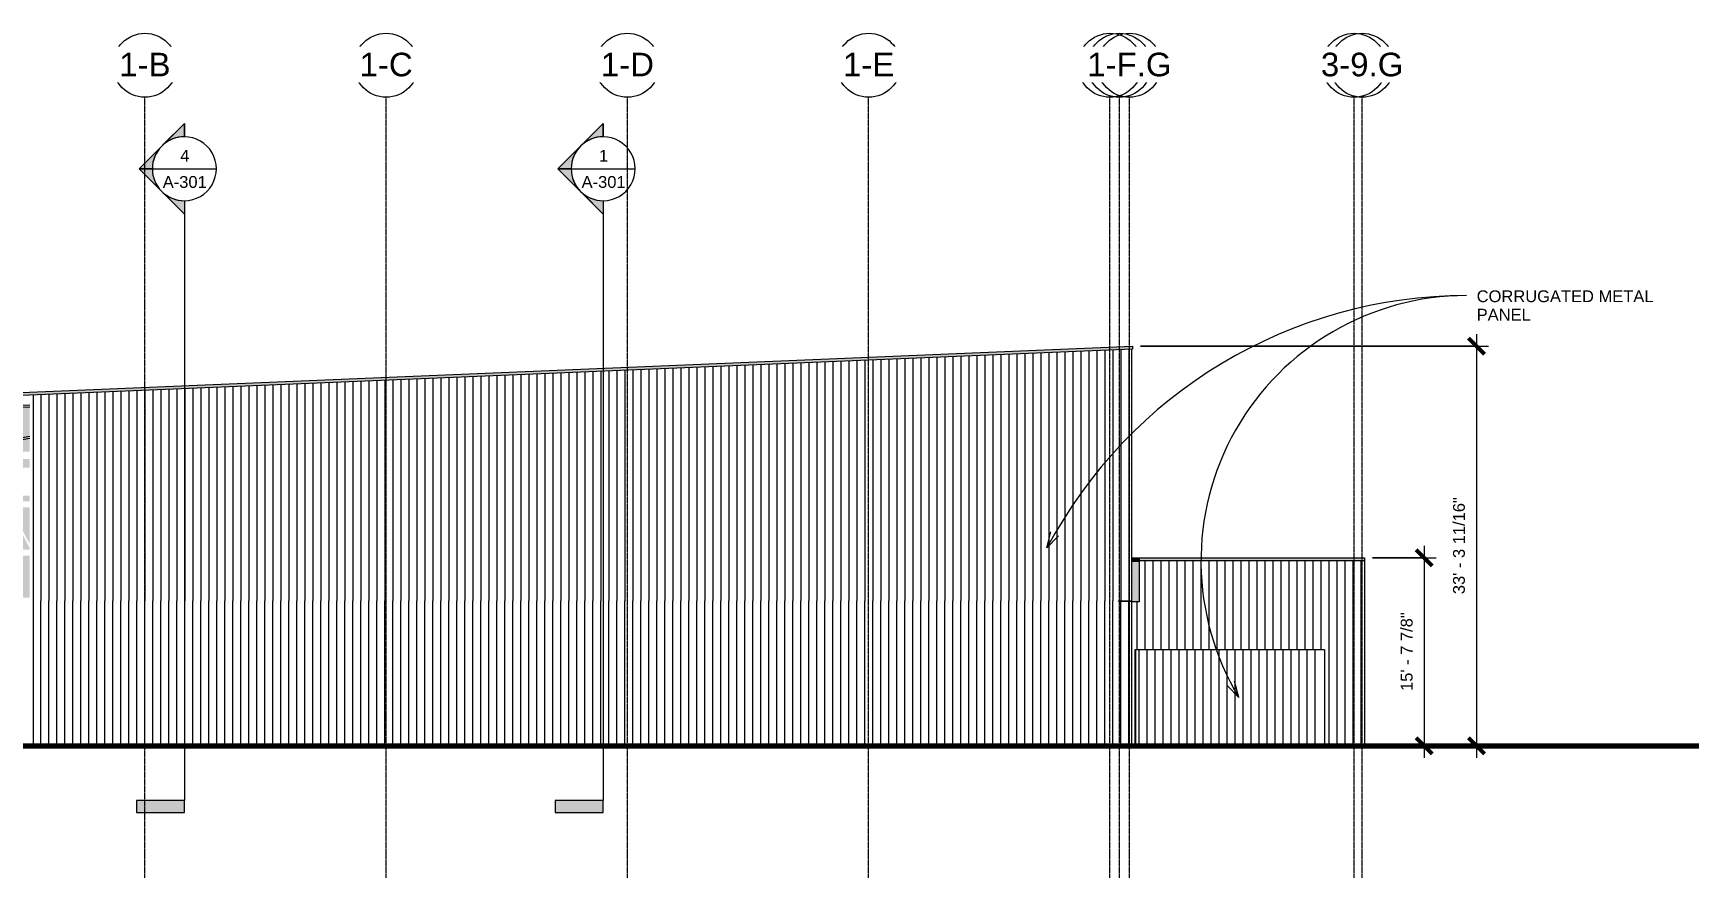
# Model space of a CAD drawing. Header units: inches. Extents: x 20478 to 36715, y -248 to 750.
# Drawn here: x 29776 to 31441, y -132 to 713 of the extents above; entities that cross this region are included whole.
import ezdxf

# ---------------------------------------------------------------- set-up
doc = ezdxf.new("R2010")
doc.units = ezdxf.units.IN
doc.header["$MEASUREMENT"] = 0
doc.linetypes.add('Grid Line 1_2_', pattern=[0.8749999999999999, 0.4999999999999999, -0.125, 0.125, -0.125])
doc.linetypes.add('Hidden 1_8_', pattern=[0.1875, 0.125, -0.06249999999999999])
for name, color, linetype, lineweight in [('A-ANNO-DIMS', 211, 'Continuous', 9), ('A-ANNO-DIMS-128', 211, 'Continuous', 9), ('A-ROOF', 132, 'Continuous', 13), ('A-WALL-PATT', 111, 'Continuous', 13), ('C-TOPO', 7, 'Continuous', 9), ('G-ANNO-SYMB', 111, 'Continuous', 9), ('G-ANNO-TEXT', 231, 'Continuous', 9), ('L-SITE-WALL', 31, 'Continuous', 13), ('S-BEAM', 12, 'Continuous', 9), ('S-COLS', 52, 'Continuous', 9), ('S-GRID', 1, 'Continuous', 9), ('S-GRID-IDEN', 1, 'Continuous', 9)]:
    doc.layers.add(name, color=color, linetype=linetype, lineweight=lineweight)
doc.styles.add('Arial', font='arial.ttf', dxfattribs={"height": 23.60479041916165})
doc.styles.add('Arial_1', font='arial.ttf', dxfattribs={"height": 11.80239520958083})
doc.dimstyles.new('Linear_-_3_32__Arial', dxfattribs={"dimscale": 12, "dimtxt": 12, "dimasz": 1.333333333333333, "dimexe": 1, "dimexo": 0.6666666666666667, "dimgap": 0.6666666666666666, "dimtad": 1, "dimdec": 4, "dimrnd": 0.0625, "dimzin": 1, "dimdsep": 46, "dimlunit": 4, "dimtxsty": 'Arial_1', "dimblk1": 'OBLIQUE', "dimblk2": 'OBLIQUE', "dimsah": 1, "dimcen": 0.09, "dimdle": 1, "dimazin": 0, "dimtfac": 1, "dimtdec": 4, "dimtix": 1, "dimtmove": 0, "dimatfit": 3, "dimfxl": 1, "dimtvp": 1, "dimtfill": 1, "dimfrac": 2, "dimtolj": 1, "dimtzin": 0, "dimarcsym": 2})
pattern_1 = [(90, (-21143.99, 0), (-8, 4.898587196589413e-16), [])]
pattern_2 = [(90, (-21128.428, 0), (-8, 4.898587196589413e-16), [])]

# ---------------------------------------------------------------- blocks, each defined once
blk = doc.blocks.new('HSS-Hollow Structural Section-Column - HSS4X4X1_4-1001889-Elevation - East')
at = {"layer": 'S-COLS'}
for points in [[(-21118.69481039726, 0), (-21118.46181039726, 0), (-21118.46181039726, 95.99999999999999), (-21118.92781039726, 95.99999999999999), (-21118.92781039726, 0), (-21118.86537823543, 0)], [(-21118.05281039726, 0), (-21118.05281039726, 95.99999999999999), (-21118.46181039726, 95.99999999999999), (-21118.46181039726, 0)]]:
    blk.add_hatch(color=256, dxfattribs=at).paths.add_polyline_path(points, flags=0)
for p, q in [((-21118.92781039726, 95.99999999999999), (-21118.92781039726, 0)), ((-21118.46181039726, 95.99999999999999), (-21118.92781039726, 95.99999999999999)), ((-21118.05281039726, 95.99999999999999), (-21118.46181039726, 95.99999999999999))]:
    blk.add_line(p, q, dxfattribs=at)
at = {"layer": 'S-COLS', "linetype": 'Hidden 1_8_'}
blk.add_line((-21118.69481039726, 0), (-21118.69481039726, 95.99999999999999), dxfattribs=at)
blk = doc.blocks.new('columns and girder2 - one-1075720-Elevation - East')
at = {"layer": 'S-BEAM'}
h = blk.add_hatch(color=256, dxfattribs=at)
h.paths.add_polyline_path([(-22304.5528237973, 293.4348233122417), (-22224.04981039792, 307.7835125939381), (-22224.04981039792, 309.3071528721838), (-22304.5528237973, 294.9584635904881)], flags=0)
h.paths.add_polyline_path([(-22359.5528103973, 333.4292406939572), (-22307.55282759729, 335.5958729143114), (-22307.55282759729, 337.0972190195306), (-22359.5528103973, 334.9305884587019)], flags=0)
h.paths.add_polyline_path([(-22304.5528237973, 335.7208711267002), (-22224.04981039792, 339.0751111336168), (-22224.04981039792, 340.5764545739222), (-22304.5528237973, 337.2222171361776), (-22304.5528237973, 337.1548252111232)], flags=0)
h = blk.add_hatch(color=256, dxfattribs=at)
h.paths.add_polyline_path([(-22358.09354381965, 2.244000000000035), (-22358.0528103973, 2.244000000000035), (-22358.0528103973, 45.51790929263018), (-22359.5528103973, 45.51790929263018), (-22359.5528103973, 2.244000000000035)], flags=0)
h.paths.add_polyline_path([(-22339.94171467283, 2.244000000000035), (-22338.5528122973, 2.244000000000035), (-22338.5528122973, 45.51790929263018), (-22340.0527702973, 45.51790929263018), (-22340.0527702973, 2.244000000000035)], flags=0)
h.paths.add_polyline_path([(-22339.35017779364, 51.48209070715995), (-22338.5528122973, 51.48209070715995), (-22338.5528122973, 96.12728429271907), (-22340.0527702973, 96.12728429271907), (-22340.0527702973, 51.48209070715995)], flags=0)
h.paths.add_polyline_path([(-22358.31051006206, 51.48209070715995), (-22358.0528103973, 51.48209070715995), (-22358.0528103973, 96.12728429271907), (-22359.5528103973, 96.12728429271907), (-22359.5528103973, 51.48209070715995)], flags=0)
h.paths.add_polyline_path([(-22338.5528122973, 102.0914657072488), (-22338.5528122973, 117.8528547571005), (-22333.75967714502, 142.0179092927382), (-22335.28939981095, 142.0153883321142), (-22340.0527702973, 118.0003969999349), (-22340.0527702973, 102.0914657072488), (-22338.74216657072, 102.0914657072488)], flags=0)
h.paths.add_polyline_path([(-22358.53351882959, 102.0914657072488), (-22358.0528103973, 102.0914657072488), (-22358.0528103973, 142.0179092927382), (-22359.5528103973, 142.0153883321142), (-22359.5528103973, 136.5941929873662), (-22358.95174871051, 136.5745195079206), (-22358.95301119902, 135.2132868606303), (-22359.5528103973, 135.1882952273655), (-22359.5528103973, 102.0914657072488)], flags=0)
h.paths.add_polyline_path([(-21134.88431694711, 144.7499999999992), (-21134.3028084973, 144.7499999999992), (-21134.3028084973, 144.9999999999989), (-21135.05281039718, 144.9999999999989), (-21135.05281039718, 144.7499999999992)], flags=0)
h.paths.add_polyline_path([(-22334.10590515124, 147.9820907072679), (-22332.57668260427, 147.9820907072679), (-22324.18929646344, 190.2679092927386), (-22325.71851839541, 190.2679092927386), (-22333.42937387474, 151.3928883321147)], flags=0)
h.paths.add_polyline_path([(-22358.73573455983, 147.9820907072679), (-22358.0528103973, 147.9820907072679), (-22358.0528103973, 190.2679092927386), (-22358.80281039774, 190.2679092927386), (-22358.80281039774, 147.9820907072679)], flags=0)
h.paths.add_polyline_path([(-22358.94834680872, 196.2320907072684), (-22358.0528103973, 196.2320907072684), (-22358.0528103973, 238.51790929263), (-22359.5528103973, 238.51790929263), (-22359.5528103973, 196.2320907072684)], flags=0)
h.paths.add_polyline_path([(-22324.53552376792, 196.2320907072684), (-22323.00630192269, 196.2320907072684), (-22314.61891578188, 238.51790929263), (-22316.14813701211, 238.51790929263), (-22322.26921825749, 207.6578883321143)], flags=0)
h.paths.add_polyline_path([(-22314.96514238462, 244.4820907071597), (-22313.43592124113, 244.4820907071597), (-22305.0485351003, 286.767909292629), (-22306.57775562879, 286.767909292629), (-22314.82911451265, 245.1678883321143)], flags=0)
h.paths.add_polyline_path([(-22359.5528103973, 244.4820907071597), (-22358.0528103973, 244.4820907071597), (-22358.0528103973, 286.767909292629), (-22359.5528103973, 286.767909292629), (-22359.5528103973, 245.1678883321143)], flags=0)
h.paths.add_polyline_path([(-22359.5528103973, 292.7320907071588), (-22358.0528103973, 292.7320907071588), (-22358.0528103973, 333.4709170374978), (-22359.5528103973, 333.3945578618797), (-22359.5528103973, 320.1878883321143)], flags=0)
h = blk.add_hatch(color=256, dxfattribs=at)
h.paths.add_polyline_path([(-22340.0527702973, 2.244000000000035), (-22340.0527702973, 45.51790929263018), (-22358.0528103973, 45.51790929263018), (-22358.0528103973, 2.244000000000035), (-22356.7216756595, 2.244000000000035)], flags=0)
h.paths.add_polyline_path([(-22358.0528103973, 51.48209070715995), (-22340.0527702973, 51.48209070715995), (-22340.0527702973, 96.12728429271907), (-22358.0528103973, 96.12728429271907), (-22358.0528103973, 57.61788833211438)], flags=0)
h.paths.add_polyline_path([(-22358.0528103973, 102.0914657072488), (-22340.0527702973, 102.0914657072488), (-22340.0527702973, 118.0003969999349), (-22335.28889977873, 142.0179092927382), (-22358.0528103973, 142.0153883321142), (-22358.0528103973, 113.882888332114)], flags=0)
h.paths.add_polyline_path([(-22358.0528103973, 147.9820907072679), (-22334.10590515124, 147.9820907072679), (-22325.71851839541, 190.2679092927386), (-22358.0528103973, 190.2679092927386), (-22358.0528103973, 151.3928883321147)], flags=0)
h.paths.add_polyline_path([(-22346.58748118657, 196.2320907072684), (-22324.53552376792, 196.2320907072684), (-22316.14813701211, 238.51790929263), (-22358.0528103973, 238.51790929263), (-22358.0528103973, 196.2320907072684), (-22356.06440026197, 196.2320907072684)], flags=0)
h.paths.add_polyline_path([(-22358.0528103973, 244.4820907071597), (-22314.96514238462, 244.4820907071597), (-22306.57775562879, 286.767909292629), (-22358.0528103973, 286.767909292629), (-22358.0528103973, 285.6019900000005), (-22307.5528275973, 285.6019900000005), (-22307.5528275973, 284.6019900000007), (-22358.0528103973, 284.6019900000007), (-22358.0528103973, 245.1678883321143)], flags=0)
h.paths.add_polyline_path([(-22354.64814779022, 292.7320907071588), (-22307.55282759729, 292.7320907071588), (-22307.55282759729, 335.5958729143114), (-22349.37898227259, 333.8263715670163), (-22346.93366977258, 333.8263715670163), (-22346.93366977258, 333.4474653170165), (-22349.62740523372, 333.3945578618797), (-22349.86235604879, 333.2472453432182), (-22350.0392831304, 332.9407986486289), (-22350.06257602258, 332.7638715670161), (-22350.0392831304, 322.4931944854028), (-22349.86235604879, 322.1867477908141), (-22349.5559093542, 322.0098207092013), (-22349.37898227259, 321.9865278170158), (-22346.93366977258, 321.9865278170158), (-22346.93366977258, 321.6076215670161), (-22353.42195102259, 321.6076215670161), (-22353.42195102259, 321.9865278170158), (-22350.79971144097, 322.0098207092013), (-22350.49326474639, 322.1867477908141), (-22350.31633766477, 322.4931944854028), (-22350.29304477259, 322.6701215670163), (-22350.31633766477, 332.9407986486289), (-22350.49326474639, 333.2472453432182), (-22350.79971144097, 333.424172424831), (-22350.97663852258, 333.4474653170165), (-22353.42195102259, 333.4474653170165), (-22353.42195102259, 333.6846891911385), (-22358.0528103973, 333.4709170374978), (-22358.0528103973, 292.7320907071588)], flags=0)
h.paths.add_polyline_path([(-22304.5528237973, 294.9584635904881), (-22224.04981039792, 309.3071528721845), (-22224.04981039792, 339.0751111336161), (-22304.5528237973, 335.7208711267002), (-22304.5528237973, 301.4328883321147)], flags=0)
for points in [[(-22304.5528237973, 292.7320907071588), (-22304.5528237973, 337.7192549239966), (-22307.55282759729, 337.5942547656638), (-22307.55282759729, 292.7320907071588), (-22304.6690336459, 292.7320907071588)], [(-22307.6483585953, 284.6019900000007), (-22307.5528275973, 284.6019900000007), (-22307.5528275973, 285.6019900000005), (-22358.0528103973, 285.6019900000005), (-22358.0528103973, 284.6019900000007), (-22317.33156692863, 284.6019900000007)]]:
    blk.add_hatch(color=256, dxfattribs=at).paths.add_polyline_path(points, flags=0)
for p, q in [((-22307.55282759728, 337.0972190195307), (-22359.5528103973, 334.9305884587019)), ((-22359.5528103973, 333.4292406939568), (-22307.55282759728, 335.5958729143118)), ((-22359.5528103973, 334.9305884587018), (-22359.5528103973, 333.4292406939568)), ((-22358.0528103973, 333.4709170374974), (-22359.5528103973, 333.4084213373675)), ((-22359.5528103973, 292.7320907071587), (-22359.5528103973, 333.4084213373675)), ((-22358.0528103973, 333.4709170374974), (-22358.0528103973, 292.7320907071588)), ((-22307.55282759728, 337.5942547656638), (-22307.55282759728, 292.732090707159)), ((-22224.04981039792, 340.5764545739224), (-22304.5528237973, 337.2222171361773)), ((-22304.5528237973, 335.7208711267004), (-22224.04981039792, 339.0751111336165)), ((-22304.5528237973, 292.732090707159), (-22304.5528237973, 337.7192549239968)), ((-22224.04981039792, 309.3071528721841), (-22304.5528237973, 294.9584635904883)), ((-22304.5528237973, 293.4348233122423), (-22224.04981039792, 307.783512593938)), ((-22359.5528103973, 244.4820907071595), (-22359.5528103973, 286.7679092926288)), ((-22358.0528103973, 286.7679092926289), (-22358.0528103973, 244.4820907071596)), ((-22307.5528275973, 285.6019900000001), (-22358.0528103973, 285.6019900000001)), ((-22358.0528103973, 284.6019900000001), (-22307.5528275973, 284.6019900000001)), ((-22306.57775562879, 286.767909292629), (-22314.96514238462, 244.4820907071596)), ((-22313.43592124113, 244.4820907071597), (-22305.04853510029, 286.7679092926291)), ((-22307.5528275973, 284.6019900000001), (-22307.5528275973, 285.6019900000001)), ((-22359.5528103973, 196.2320907072682), (-22359.5528103973, 238.5179092926295)), ((-22358.0528103973, 238.5179092926296), (-22358.0528103973, 196.2320907072682)), ((-22316.14813701211, 238.5179092926297), (-22324.53552376792, 196.2320907072683)), ((-22323.00630192269, 196.2320907072685), (-22314.61891578188, 238.5179092926299)), ((-22358.0528103973, 190.2679092927384), (-22358.0528103973, 147.9820907072677)), ((-22325.71851839541, 190.2679092927384), (-22334.10590515124, 147.9820907072677)), ((-22332.57668260427, 147.9820907072679), (-22324.18929646344, 190.2679092927386)), ((-22359.5528103973, 136.5798275988237), (-22359.5528103973, 142.0153883321142)), ((-22359.5528103973, 102.0914657072488), (-22359.5528103973, 135.1882952273648)), ((-22358.0528103973, 142.0153883321142), (-22358.0528103973, 102.0914657072489)), ((-22335.28939981095, 142.0153883321143), (-22340.0527702973, 118.0003969999349)), ((-22338.5528122973, 117.8528547571006), (-22333.76017717721, 142.0153883321145)), ((-21134.3028084973, 144.9999999999993), (-21134.3028084973, 144.7499999999991)), ((-22340.0527702973, 102.0914657072489), (-22340.0527702973, 118.0003969999349)), ((-22338.5528122973, 117.8528547571006), (-22338.5528122973, 102.0914657072491)), ((-22359.5528103973, 51.48209070716027), (-22359.5528103973, 96.12728429271897)), ((-22358.0528103973, 96.12728429271898), (-22358.0528103973, 51.48209070716025)), ((-22340.0527702973, 51.4820907071603), (-22340.0527702973, 96.12728429271898)), ((-22338.5528122973, 96.12728429271922), (-22338.5528122973, 51.4820907071604)), ((-22359.5528103973, 2.24399999999977), (-22359.5528103973, 45.51790929263037)), ((-22358.0528103973, 45.51790929263039), (-22358.0528103973, 2.243999999999779)), ((-22340.0527702973, 2.24399999999978), (-22340.0527702973, 45.51790929263041)), ((-22338.5528122973, 45.51790929263052), (-22338.5528122973, 2.243999999999779))]:
    blk.add_line(p, q, dxfattribs=at)
blk = doc.blocks.new('Grid - Grid Head - Circle-14747-Elevation - East')
at = {"layer": 'S-GRID-IDEN'}
blk.add_circle((-21143.80281039721, 680.65882395779), 32, dxfattribs=at)
blk = doc.blocks.new('Section - 3_32_ x 3_8_-18514-Elevation - East')
at = {"layer": 'G-ANNO-SYMB'}
blk.add_hatch(color=256, dxfattribs=at).paths.add_polyline_path([(-22117.38845523098, -54.81696767603152), (-22069.38845523098, -54.81696767603196), (-22069.38845523098, -66.81696767603195), (-22117.38845523098, -66.81696767603151)], flags=0)
for p, q in [((-22117.38845523098, -54.81696767603152), (-22117.38845523098, -66.81696767603151)), ((-22069.38845523098, -54.81696767603196), (-22117.38845523098, -54.81696767603152)), ((-22069.38845523098, -66.81696767603195), (-22069.38845523098, -54.81696767603196)), ((-22117.38845523098, -66.81696767603151), (-22069.38845523098, -66.81696767603195))]:
    blk.add_line(p, q, dxfattribs=at)
blk = doc.blocks.new('Section - Section Head - Filled-1526-Elevation - East')
at = {"layer": 'G-ANNO-SYMB'}
h = blk.add_hatch(color=256, dxfattribs=at)
edge = h.paths.add_edge_path(flags=0)
edge.add_arc((-22069.38845523098, 577.1570754422743), 32.04164745461797, 90.00000000000011, 132.0783950246238, ccw=False)
edge.add_line((-22069.38845523098, 609.1987228968924), (-22069.38845523098, 622.4119094382131))
edge.add_line((-22069.38845523098, 622.4119094382131), (-22090.86106237316, 600.9393022960306))
h = blk.add_hatch(color=256, dxfattribs=at)
edge = h.paths.add_edge_path(flags=0)
edge.add_line((-22092.01587222895, 599.7844924402436), (-22114.64328922692, 577.1570754422743))
edge.add_line((-22114.64328922692, 577.1570754422743), (-22101.38845523098, 577.1570754422742))
edge.add_arc((-22069.38845523098, 577.1570754422738), 32.00000000000026, 135.0000000000001, 179.9999999999997, ccw=False)
h = blk.add_hatch(color=256, dxfattribs=at)
edge = h.paths.add_edge_path(flags=0)
edge.add_arc((-22069.38845523098, 577.157075442274), 31.99999999999976, 180.0000000000001, 224.9999999999999, ccw=False)
edge.add_line((-22101.38845523098, 577.1570754422742), (-22114.64328922692, 577.1570754422743))
edge.add_line((-22114.64328922692, 577.1570754422743), (-22092.01587222895, 554.5296584443047))
h = blk.add_hatch(color=256, dxfattribs=at)
edge = h.paths.add_edge_path(flags=0)
edge.add_line((-22090.86106237316, 553.3748485885177), (-22069.38845523098, 531.9022414463349))
edge.add_line((-22069.38845523098, 531.9022414463349), (-22069.38845523098, 545.1154279876556))
edge.add_arc((-22069.38845523098, 577.1570754422739), 32.04164745461852, 227.9216049753765, 270, ccw=False)
for p, q in [((-22114.64328922692, 577.1570754422743), (-22069.38845523098, 622.4119094382131)), ((-22090.86106237316, 600.9393022960306), (-22069.38845523098, 622.4119094382131)), ((-22069.38845523098, 609.1570754422742), (-22069.38845523098, 622.4119094382131)), ((-22069.38845523098, 622.4119094382131), (-22069.38845523098, 609.1987228968924)), ((-22114.64328922692, 577.1570754422743), (-22092.01587222895, 599.7844924402436)), ((-22114.64328922692, 577.1570754422743), (-22069.38845523098, 531.9022414463352)), ((-22101.38845523098, 577.1570754422742), (-22114.64328922692, 577.1570754422743)), ((-22092.01587222895, 554.5296584443047), (-22114.64328922692, 577.1570754422743)), ((-22114.64328922692, 577.1570754422743), (-22101.38845523098, 577.1570754422742)), ((-22069.38845523098, 531.9022414463349), (-22090.86106237316, 553.3748485885177)), ((-22069.38845523098, 545.1570754422742), (-22069.38845523098, 531.9022414463352)), ((-22069.38845523098, 545.1154279876556), (-22069.38845523098, 531.9022414463349))]:
    blk.add_line(p, q, dxfattribs=at)
for centre, radius, start, end in [((-22069.38845523098, 577.157075442274), 31.99999999999982, 89.9999999999998, 269.9999999999994), ((-22069.38845523098, 577.1570754422738), 32.00000000000026, 134.9999999999998, 179.9999999999994), ((-22069.38845523098, 577.1570754422743), 32.04164745461797, 89.9999999999997, 132.0783950246234), ((-22069.38845523098, 577.157075442274), 32, 269.9999999999996, 90), ((-22069.38845523098, 577.157075442274), 31.99999999999976, 179.9999999999997, 224.9999999999996), ((-22069.38845523098, 577.1570754422739), 32.04164745461852, 227.9216049753761, 269.9999999999996)]:
    blk.add_arc(centre, radius, start, end, dxfattribs=at)
blk = doc.blocks.new('DIMBLOCK2-Elevation - East')
at = {"layer": 'A-ANNO-DIMS-128'}
for p, q in [((31166.83884125592, 199.8726931451995), (31166.83884125592, -12)), ((31115.4182797207, 187.8726931451995), (31178.83884125592, 187.8726931451995)), ((31166.83884125592, 187.8726931451995), (31115.4182797207, 187.8726931451995)), ((31170.1525497549, 0), (31154.83884125592, 0)), ((31166.83884125592, 0), (31170.1525497549, 0))]:
    blk.add_line(p, q, dxfattribs=at)
at = {"layer": 'A-ANNO-DIMS-128', "lineweight": 50}
for p, q in [((31166.83884125592, 187.8726931451995), (31158.83884125592, 195.8726931451995)), ((31166.83884125592, 187.8726931451995), (31174.83884125592, 179.8726931451995)), ((31166.83884125592, 0), (31158.83884125592, 8.000000000000005)), ((31166.83884125592, 0), (31174.83884125592, -8.000000000000005))]:
    blk.add_line(p, q, dxfattribs=at)
at = {"layer": 'A-ANNO-DIMS-128', "color": 0, "insert": (31143.52875373865, 54.7978850341382), "char_height": 11.80239520958084, "width": 93.93230769230769, "attachment_point": 1, "rotation": 90, "line_spacing_factor": 0.9385317878468563, "style": 'Arial_1', "bg_fill": 3, "box_fill_scale": 1.25, "bg_fill_color": 0, "bg_fill_transparency": 0}
blk.add_mtext('15\' - 7 7/8"', dxfattribs=at)
blk = doc.blocks.new('_Oblique')
at = {"color": 0, "linetype": 'ByBlock', "lineweight": -2}
blk.add_line((-0.5, -0.5), (0.5, 0.5), dxfattribs=at)
blk = doc.blocks.new('DIMBLOCK3-Elevation - East')
at = {"layer": 'A-ANNO-DIMS-128', "lineweight": 50}
for p, q in [((31219.13514543357, 399.6572932645846), (31211.13514543357, 407.6572932645846)), ((31219.13514543357, 399.6572932645846), (31227.13514543357, 391.6572932645847)), ((31219.13514543357, 0), (31211.13514543357, 8.000000000000005)), ((31219.13514543357, 0), (31227.13514543357, -8.000000000000005))]:
    blk.add_line(p, q, dxfattribs=at)
at = {"layer": 'A-ANNO-DIMS-128'}
for p, q in [((31219.13514543357, 411.6572932645846), (31219.13514543357, -12)), ((30883.16827972012, 399.6572932645846), (31231.13514543357, 399.6572932645846)), ((31219.13514543357, 399.6572932645846), (30883.16827972012, 399.6572932645846)), ((31222.44885393255, 0), (31207.13514543357, 0)), ((31219.13514543357, 0), (31222.44885393255, 0))]:
    blk.add_line(p, q, dxfattribs=at)
at = {"layer": 'A-ANNO-DIMS-128', "color": 0, "insert": (31195.8250579163, 151.6440312476769), "char_height": 11.80239520958084, "width": 115.6430769230769, "attachment_point": 1, "rotation": 90, "line_spacing_factor": 0.9385317878468563, "style": 'Arial_1', "bg_fill": 3, "box_fill_scale": 1.25, "bg_fill_color": 0, "bg_fill_transparency": 0}
blk.add_mtext('33\' - 3 11/16"', dxfattribs=at)

msp = doc.modelspace()

# ---------------------------------------------------------------- hatches: boundary and pattern name
at = {"layer": 'A-ROOF'}
for points in [[(29563.66827971987, 342.1339653537606), (30875.16827972012, 396.7797986871091), (30875.16827972012, 399.6572932645849), (29563.66827971987, 345.0114599312364)], [(30881.91827972055, 184.6045735677132), (30881.91827972055, 187.482068145189), (30874.66827972019, 187.482068145189), (30874.66827972019, 184.6045735677132)], [(31107.41827972069, 184.9951985677239), (31107.41827972069, 187.8726931451997), (30881.91827972055, 187.8726931451997), (30881.91827972055, 184.9951985677239), (30976.68943985541, 184.9951985677239)]]:
    msp.add_hatch(color=256, dxfattribs=at).paths.add_polyline_path(points, flags=0)
at = {"layer": 'A-WALL-PATT', "lineweight": 9}
h = msp.add_hatch(dxfattribs=at)
h.set_pattern_fill('FP_20', color=256, style=0, pattern_type=2)
h.set_pattern_definition([(90, (-21128.053, 0), (-8, 4.898587196589413e-16), [])])
h.paths.add_polyline_path([(29776.04327971946, 144.9999999999991), (30874.66827972019, 144.9999999999991), (30874.66827972019, 396.7589653537788), (29776.04327971946, 350.9829236870777), (29776.04327971946, 151.3928883321148)], flags=0)
h = msp.add_hatch(dxfattribs=at)
h.set_pattern_fill('FP_16', color=256, style=0, pattern_type=2)
h.set_pattern_definition(pattern_1)
h.paths.add_polyline_path([(30874.6682797202, 0), (30877.54327972011, 0), (30877.54327972011, 95.99999999999999), (31067.16827972011, 95.99999999999999), (31067.16827972011, 0), (31096.16827972084, 0), (31096.16827972084, 184.989583333346), (30881.91827972055, 184.9895833333419), (30881.91827972055, 144), (30874.6682797202, 144), (30874.6682797202, 20.1078883321145)], flags=0)
h = msp.add_hatch(dxfattribs=at)
h.set_pattern_fill('FP_16', color=256, style=0, pattern_type=2)
h.set_pattern_definition(pattern_1)
h.paths.add_polyline_path([(31107.41827972084, 0), (31107.41827972084, 184.989583333346), (31096.16827972084, 184.989583333346), (31096.16827972084, 0)], flags=0)
h = msp.add_hatch(dxfattribs=at)
h.set_pattern_fill('FP_18', color=256, style=0, pattern_type=2)
h.set_pattern_definition(pattern_2)
h.paths.add_polyline_path([(30202.03277318874, 0), (30861.41827972019, 0), (30861.41827972019, 144.9999999999991), (29776.04327971946, 144.9999999999991), (29776.04327971946, 0), (30124.56710652207, 0)], flags=0)
h = msp.add_hatch(dxfattribs=at)
h.set_pattern_fill('FP_18', color=256, style=0, pattern_type=2)
h.set_pattern_definition(pattern_2)
h.paths.add_polyline_path([(30861.41827972019, 0), (30874.66827972019, 0), (30874.66827972019, 144.7499999999993), (30861.41827972019, 144.7499999999993), (30861.41827972019, 20.1078883321145)], flags=0)
h = msp.add_hatch(dxfattribs=at)
h.set_pattern_fill('FP_19', color=256, style=0, pattern_type=2)
h.set_pattern_definition([(90, (-21118.053, 0), (-8, 4.898587196589413e-16), [])])
h.paths.add_polyline_path([(30878.41827972012, 0), (31065.66827972011, 0), (31065.66827972011, 95.99999999999999), (30878.41827972012, 95.99999999999999), (30878.41827972012, 20.1078883321145)], flags=0)
at = {"layer": 'L-SITE-WALL'}
h = msp.add_hatch(color=256, dxfattribs=at)
h.paths.add_polyline_path([(30874.6682797202, 144.7500000000007), (30874.6682797202, 144.9999999999991), (30862.16828162008, 144.9999999999991), (30862.16828162008, 144.7500000000007)], flags=0)
h.paths.add_polyline_path([(29737.23877318874, 147.982090707268), (29772.42127971946, 147.982090707268), (29772.42127971946, 190.2679092927387), (29716.41827972014, 190.2679092927387), (29716.41827972014, 171.5514442999176), (29716.11857885242, 165.9484495935701), (29715.34927163741, 160.7703883321146), (29714.28051573781, 156.2263168558813), (29712.46074225644, 150.9233490555477), (29711.16204965634, 147.982090707268), (29717.87235652207, 147.982090707268)], flags=0)
h.paths.add_polyline_path([(29625.10577972019, 160.7186673845431), (29626.03280472012, 160.7572934262064), (29626.03280472012, 171.4116726343618), (29625.10577972019, 171.3730465926978), (29625.10577972019, 161.1931584289159)], flags=0)
h.paths.add_polyline_path([(29669.38378542437, 160.917131956935), (29671.13341582636, 161.5110514483256), (29674.41827972013, 163.1309670526791), (29677.66364972332, 165.341223963969), (29680.41542162215, 167.8066375697506), (29682.73705671877, 170.491327552729), (29684.6669910261, 173.3796783586422), (29686.34230111368, 176.8277291377851), (29687.46420285623, 180.1327450957719), (29688.1787358386, 183.7249449764806), (29688.41827972013, 187.3796783586417), (29688.41827972013, 190.2679092927387), (29672.28179365394, 190.2679092927387), (29670.41827972015, 180.8728235279363), (29670.41827972015, 171.5514442999047), (29670.11857885243, 165.9484495935564), (29669.45631485541, 161.2255081903674)], flags=0)
h.paths.add_polyline_path([(29625.10577972019, 174.2505411701729), (29626.03280472012, 174.3000203368351), (29626.03280472012, 184.885416666674), (29625.10577972019, 184.885416666674), (29625.10577972019, 174.3000203368351)], flags=0)
h.paths.add_polyline_path([(29625.10577972019, 188.1561404108349), (29626.03280472012, 188.1561404108349), (29626.01782661605, 191.1290797828253), (29625.10577972019, 191.1290797828253), (29625.10577972019, 188.9028883321148)], flags=0)
h.paths.add_polyline_path([(29632.41827972006, 194.304687500005), (29632.41827972006, 196.2320907072685), (29636.91827972008, 196.2320907072685), (29636.91827972008, 238.51790929263), (29636.41827972008, 238.51790929263), (29636.41827972008, 238.2679092927394), (29629.65480472012, 238.2679092927394), (29629.65480472012, 194.304687500005), (29630.72348152207, 194.304687500005)], flags=0)
h.paths.add_polyline_path([(29673.46478819468, 196.2320907072685), (29688.41827972013, 196.2320907072685), (29688.41827972014, 238.51790929263), (29681.8521743355, 238.51790929263), (29675.73109353894, 207.6578883321144)], flags=0)
h.paths.add_polyline_path([(29716.41827972014, 196.2320907072685), (29772.42127971946, 196.2320907072685), (29772.42127971946, 197.6934937943845), (29751.15468615072, 238.51790929263), (29716.41827972013, 238.51790929263), (29716.41827972014, 207.6578883321144)], flags=0)
h.paths.add_polyline_path([(29772.42127971946, 201.7519294405092), (29772.42127971946, 238.51790929263), (29753.26884015287, 238.51790929263), (29769.34469856456, 207.6578883321144)], flags=0)
h.paths.add_polyline_path([(29631.60173556875, 241.3046875000045), (29632.41827972002, 241.3046875000045), (29632.41827972002, 244.4820907071598), (29636.91827972008, 244.4820907071598), (29636.91827971967, 286.7679092926291), (29632.41827972004, 286.7679092926291), (29632.41827972004, 289.6953124998944), (29629.65480472012, 289.6575941642538), (29629.65480472012, 241.3046875000045)], flags=0)
h.paths.add_polyline_path([(29716.41827972013, 244.4820907071598), (29748.04777523565, 244.4820907071598), (29745.1733401005, 249.9999999999963), (29716.41827972013, 249.9999999999963), (29716.41827972013, 244.4952727826339)], flags=0)
h.paths.add_polyline_path([(29685.45108807686, 244.4820907071598), (29688.41827972014, 244.4820907071598), (29688.41827972013, 248.1113829072319), (29687.70314361392, 247.868626910312), (29684.41827972015, 246.2487113059605), (29683.22779977964, 245.4532580408431), (29683.03516887625, 244.4820907071598), (29684.41827972015, 244.4820907071598)], flags=0)
h.paths.add_polyline_path([(29750.16192923779, 244.4820907071598), (29772.42127971946, 244.4820907071598), (29772.42127971946, 249.9999999999963), (29747.28749410265, 249.9999999999963), (29749.80467784344, 245.1678883321144)], flags=0)
h.paths.add_polyline_path([(29730.58734756007, 277.9999999999968), (29725.96951619461, 286.7679092926291), (29691.42255501708, 286.7679092926291), (29690.08014116528, 279.9999999999574), (29716.41827972013, 279.9999999999574), (29716.41827972017, 277.9999999999968), (29727.55556485541, 277.9999999999968)], flags=0)
h.paths.add_polyline_path([(29756.60518985541, 277.9999999999968), (29772.42127971946, 277.9999999999968), (29772.42127971946, 286.7679092926291), (29728.13404943588, 286.7679092926291), (29732.70150156222, 277.9999999999968), (29737.23877318874, 277.9999999999968)], flags=0)
h.paths.add_polyline_path([(29632.41827972004, 289.8046874998942), (29632.41827972004, 292.7320907071589), (29636.91827972008, 292.7320907071589), (29636.91827972008, 333.408421337368), (29636.91827972008, 333.4292406939573), (29636.91827972008, 334.9305884587019), (29688.91826252009, 337.0972190195307), (29688.91826252009, 337.5942547656638), (29637.66827971864, 335.4588388156039), (29637.66827971864, 336.4610080134157), (29629.65480472012, 336.1271132218114), (29629.65480472012, 289.8046874998942)], flags=0)
h.paths.add_polyline_path([(29756.79327972071, 292.7320907071589), (29763.79327972069, 292.7320907071589), (29763.79327972085, 293.9999999999918), (29772.42127971946, 293.9999999999918), (29772.42127971946, 307.7835125939382), (29691.91826632008, 293.3990485194299), (29691.91826632008, 292.7320907071589), (29696.79327972071, 292.7320907071589), (29696.79327972071, 294.000000000002), (29726.5888147536, 294.0091208355493), (29726.60798960572, 294.1734971129308), (29726.61566689418, 294.3857657709186), (29726.79327972071, 294.4435878024053), (29726.99893131457, 294.3766377273589), (29726.98007798197, 294.2263543189776), (29727.03394573139, 294.2253485636501), (29727.03394573139, 294.1879735302643), (29727.04327972071, 294.000000000002), (29756.79327972071, 294.000000000002), (29756.79327972071, 293.0625000000013)], flags=0)
h.paths.add_polyline_path([(29625.10577972019, 333.7499999999999), (29626.03280472012, 333.7499999999999), (29626.03280472012, 335.9761965551449), (29625.10577972019, 335.9375705134809)], flags=0)
h.paths.add_polyline_path([(29691.91826632008, 337.2222171361777), (29772.42127971946, 340.5764545739223), (29772.42127971946, 341.0735471489708), (29691.91826632008, 337.7192549239966)], flags=0)
h.paths.add_polyline_path([(29625.10577972019, 343.9445119464532), (29626.03280472012, 343.9831379881165), (29626.03280472012, 344.7324872287715), (29625.10577972019, 344.6938611871082)], flags=0)
msp.add_hatch(color=256, dxfattribs=at).paths.add_polyline_path([(30881.91827972055, 144), (30881.91827972055, 184.6045735677132), (30874.6682797202, 184.6045735677132), (30874.6682797202, 144)], flags=0)

# ---------------------------------------------------------------- linework, layer by layer
at = {"layer": 'A-ROOF'}
for p, q in [((29563.66827971987, 345.0114599312363), (30875.16827972012, 399.6572932645846)), ((30875.16827972012, 396.7797986871088), (29563.66827971987, 342.1339653537605)), ((30875.16827972012, 399.6572932645846), (30875.16827972012, 396.7797986871088)), ((30881.91827972055, 187.482068145189), (30874.66827972019, 187.482068145189)), ((30874.66827972019, 184.6045735677132), (30881.91827972055, 184.6045735677132)), ((30881.91827972055, 187.8726931451995), (31107.41827972069, 187.8726931451995)), ((30881.91827972055, 187.8726931451995), (30881.91827972055, 184.9951985677237)), ((31107.41827972069, 184.9951985677237), (30881.91827972055, 184.9951985677237)), ((31107.41827972069, 187.8726931451995), (31107.41827972069, 184.9951985677237))]:
    msp.add_line(p, q, dxfattribs=at)
at = {"layer": 'C-TOPO'}
for p, q in [((30899.18202761738, 0), (29234.37831667988, 0)), ((30942.98378542988, 0), (30899.18202761738, 0)), ((31441.48343985541, 0), (30942.98378542988, 0))]:
    msp.add_line(p, q, dxfattribs=at)
at = {"layer": 'C-TOPO', "lineweight": 70}
for p, q in [((29234.3794726784, 0), (30899.18192918703, 0)), ((30899.18192918703, 0), (30942.98269737941, 0)), ((30942.98269737941, 0), (31441.48343985541, 0))]:
    msp.add_line(p, q, dxfattribs=at)
at = {"layer": 'G-ANNO-SYMB'}
for p, q in [((29895.0826348864, 577.157075442274), (29959.0826348864, 577.157075442274)), ((30313.94848013885, 577.1570754422743), (30377.94848013885, 577.1570754422743)), ((29927.08263488639, 545.1570754422744), (29927.08263488639, -54.81696767603199)), ((30345.94848013884, 545.1570754422745), (30345.94848013884, -54.81696767603199))]:
    msp.add_line(p, q, dxfattribs=at)
at = {"layer": 'G-ANNO-TEXT', "color": 145}
for p, q in [((30789.74867551206, 198.040237978701), (30793.73551922362, 214.1177082482755)), ((30789.74867551206, 198.040237978701), (30801.24011858197, 209.9703138049609)), ((30981.47264923143, 48.37180771479816), (30969.92610617462, 60.24856301608515)), ((30981.47264923143, 48.37180771479816), (30977.41142726898, 64.43065104865035))]:
    msp.add_line(p, q, dxfattribs=at)
for centre, radius, end in [((31209.23937663039, -24.649652550496), 474.934980464331, 152.0380559099026), ((31209.23937663039, 184.7902038344997), 265.4951240793357, 210.9190402101166)]:
    msp.add_arc(centre, radius, 89.99999999999994, end, dxfattribs=at)
at = {"layer": 'L-SITE-WALL'}
for p, q in [((30874.66827972019, 0), (30874.66827972019, 396.7589653537786)), ((29776.04327971946, 350.9829236870774), (29776.04327971946, 0)), ((31107.41827972084, 184.9895833333459), (30881.91827972055, 184.9895833333418)), ((30881.91827972055, 184.9895833333418), (30881.91827972055, 144)), ((31107.41827972084, 184.9895833333459), (31107.41827972084, 0)), ((30861.41827972019, 144.9999999999992), (30874.66827972019, 144.9999999999992)), ((30861.41827972019, 144.7499999999989), (30861.41827972019, 144.9999999999992)), ((30861.41827972019, 144.7499999999989), (30874.66827972019, 144.7499999999989)), ((30881.91827972055, 144), (30874.66827972019, 144)), ((31067.16827972011, 95.99999999999999), (30878.41827972011, 95.99999999999999)), ((30878.41827972011, 95.99999999999999), (30878.41827972011, 0)), ((31067.16827972011, 95.99999999999999), (31067.16827972011, 0))]:
    msp.add_line(p, q, dxfattribs=at)
at = {"layer": 'S-GRID', "linetype": 'Grid Line 1_2_'}
for p, q in [((29887.66827972015, -132), (29887.66827972015, 648.6588239577904)), ((29887.66827972015, -132), (29887.66827972015, 648.6588239577904)), ((30128.91827972015, -132), (30128.91827972015, 648.6588239577904)), ((30128.91827972015, -132), (30128.91827972015, 648.6588239577904)), ((30370.16827972015, -132), (30370.16827972015, 648.6588239577904)), ((30370.16827972015, -132), (30370.16827972015, 648.6588239577904)), ((30611.41827972015, -132), (30611.41827972015, 648.6588239577904)), ((30611.41827972015, -132), (30611.41827972015, 648.6588239577904)), ((30852.66827972015, -132), (30852.66827972015, 648.6588239577904)), ((30862.16827972019, -132), (30862.16827972019, 648.6588239577904))]:
    msp.add_line(p, q, dxfattribs=at)

# ---------------------------------------------------------------- block references
at = {"layer": 'G-ANNO-SYMB'}
for name, p in [('Section - Section Head - Filled-1526-Elevation - East', (51996.47109011737, 0)), ('Section - Section Head - Filled-1526-Elevation - East', (52415.33693536984, 0)), ('Section - 3_32_ x 3_8_-18514-Elevation - East', (51996.47109011737, 0)), ('Section - 3_32_ x 3_8_-18514-Elevation - East', (52415.33693536984, 0))]:
    msp.add_blockref(name, p, dxfattribs=at)
at = {"layer": 'S-BEAM'}
msp.add_blockref('columns and girder2 - one-1075720-Elevation - East', (51996.47109011737, 0), dxfattribs=at)
at = {"layer": 'S-COLS'}
msp.add_blockref('HSS-Hollow Structural Section-Column - HSS4X4X1_4-1001889-Elevation - East', (51996.47109011737, 0), dxfattribs=at)
at = {"layer": 'S-GRID-IDEN'}
for p in [(51031.47109011738, 0), (51272.72109011738, 0), (51513.97109011738, 0), (51755.22109011738, 0), (51996.47109011737, 0), (52240.72109011739, 0)]:
    msp.add_blockref('Grid - Grid Head - Circle-14747-Elevation - East', p, dxfattribs=at)

# ---------------------------------------------------------------- texts
at = {"layer": 'G-ANNO-SYMB', "char_height": 11.80239520958083, "attachment_point": 2, "line_spacing_factor": 0.9385317878468564, "style": 'Arial_1'}
for s, insert, width in [('4', (29927.49246152765, 596.0492415347438), 10.94399999999999), ('1', (30346.3583067801, 596.049241534744), 10.94399999999999), ('A-301', (29927.49246152765, 569.8675826156335), 52.41599999999995), ('A-301', (30346.3583067801, 569.8675826156336), 52.41599999999995)]:
    msp.add_mtext(s, dxfattribs=dict(at, insert=insert, width=width))

# ---------------------------------------------------------------- next in the draw order: texts
at = {"layer": 'G-ANNO-TEXT', "color": 145, "insert": (31219.47937663038, 455.5338769695701), "char_height": 11.80239520958084, "width": 210.0959999999999, "attachment_point": 1, "line_spacing_factor": 0.9385317878468563, "style": 'Arial_1', "bg_fill": 3, "box_fill_scale": 1.25, "bg_fill_color": 0, "bg_fill_transparency": 0}
msp.add_mtext('CORRUGATED METAL\\PPANEL', dxfattribs=at)
at = {"layer": 'S-GRID-IDEN', "char_height": 23.60479041916165, "width": 56.73599999999995, "attachment_point": 2, "line_spacing_factor": 0.9385317878468564, "style": 'Arial', "bg_fill": 3, "box_fill_scale": 1.25, "bg_fill_color": 0, "bg_fill_transparency": 0}
for s, insert in [('3-4', (29887.66212818544, 693.2413152310337)), ('3-5', (30128.91212818545, 693.2413152310337)), ('3-6', (30370.16212818545, 693.2413152310337)), ('3-7', (30611.41212818545, 693.2413152310337)), ('3-8', (30852.66212818545, 693.2413152310337)), ('3-9', (31096.91212818545, 693.2413152310337))]:
    msp.add_mtext(s, dxfattribs=dict(at, insert=insert))

# ---------------------------------------------------------------- next in the draw order: dimensions: what is measured, and where the dimension line sits
at = {"layer": 'A-ANNO-DIMS'}
dim = msp.add_linear_dim(base=(31166.83884125592, 3.204912778881677e-15), p1=(31107.41827972069, 187.8726931451995), p2=(31178.1525497549, 0), angle=89.99999999999991, dimstyle='Linear_-_3_32__Arial', override={"dimpost": '<>', "dimfxl": 200.7473182558192}, dxfattribs=at)
dim.commit()
dim.dimension.update_dxf_attribs({"geometry": 'DIMBLOCK2-Elevation - East', "text_midpoint": (31152.73637493878, 93.93634657260476)})

# ---------------------------------------------------------------- next in the draw order: block references
at = {"layer": 'S-GRID-IDEN'}
for p in [(51031.47109011738, 0), (51272.72109011739, 0), (51513.97109011739, 0), (51755.22109011739, 0), (52005.97109011742, 0), (52248.72109011739, 0)]:
    msp.add_blockref('Grid - Grid Head - Circle-14747-Elevation - East', p, dxfattribs=at)

# ---------------------------------------------------------------- next in the draw order: dimensions: what is measured, and where the dimension line sits
at = {"layer": 'A-ANNO-DIMS'}
dim = msp.add_linear_dim(base=(31219.13514543357, 3.204912778881677e-15), p1=(30875.16827972012, 399.6572932645846), p2=(31230.44885393255, 0), angle=89.99999999999991, dimstyle='Linear_-_3_32__Arial', override={"dimpost": '<>', "dimfxl": 534.7431518704005}, dxfattribs=at)
dim.commit()
dim.dimension.update_dxf_attribs({"geometry": 'DIMBLOCK3-Elevation - East', "text_midpoint": (31205.02865374286, 199.8286466322973)})

# ---------------------------------------------------------------- next in the draw order: linework, layer by layer
at = {"layer": 'S-GRID', "linetype": 'Grid Line 1_2_'}
for p, q in [((30872.16827972019, -132), (30872.16827972019, 648.6588239577904)), ((31096.91827972015, -132), (31096.91827972015, 648.6588239577904)), ((31104.91827972015, -132), (31104.91827972015, 648.6588239577904))]:
    msp.add_line(p, q, dxfattribs=at)

# ---------------------------------------------------------------- next in the draw order: texts
at = {"layer": 'S-GRID-IDEN', "char_height": 23.60479041916165, "attachment_point": 2, "line_spacing_factor": 0.9385317878468564, "style": 'Arial', "bg_fill": 3, "box_fill_scale": 1.25, "bg_fill_color": 0, "bg_fill_transparency": 0}
for s, insert, width in [('1-B', (29887.66212818545, 693.2413152310337), 61.05599999999994), ('1-C', (30128.91212818545, 693.2413152310337), 63.07199999999995), ('1-D', (30370.16212818545, 693.2413152310337), 63.07199999999995), ('1-E', (30611.41212818545, 693.2413152310337), 61.05599999999994), ('1-F', (30862.16212818549, 693.2413152310337), 58.75199999999995), ('3-9.G', (31104.91212818545, 693.2413152310337), 98.20799999999991)]:
    msp.add_mtext(s, dxfattribs=dict(at, insert=insert, width=width))

# ---------------------------------------------------------------- next in the draw order: block references
at = {"layer": 'S-GRID-IDEN'}
msp.add_blockref('Grid - Grid Head - Circle-14747-Elevation - East', (52015.97109011742, 0), dxfattribs=at)

# ---------------------------------------------------------------- next in the draw order: texts
at = {"layer": 'S-GRID-IDEN', "insert": (30872.16212818548, 693.2413152310337), "char_height": 23.60479041916165, "width": 100.2239999999999, "attachment_point": 2, "line_spacing_factor": 0.9385317878468564, "style": 'Arial', "bg_fill": 3, "box_fill_scale": 1.25, "bg_fill_color": 0, "bg_fill_transparency": 0}
msp.add_mtext('1-F.G', dxfattribs=at)

doc.saveas('drawing.dxf')
